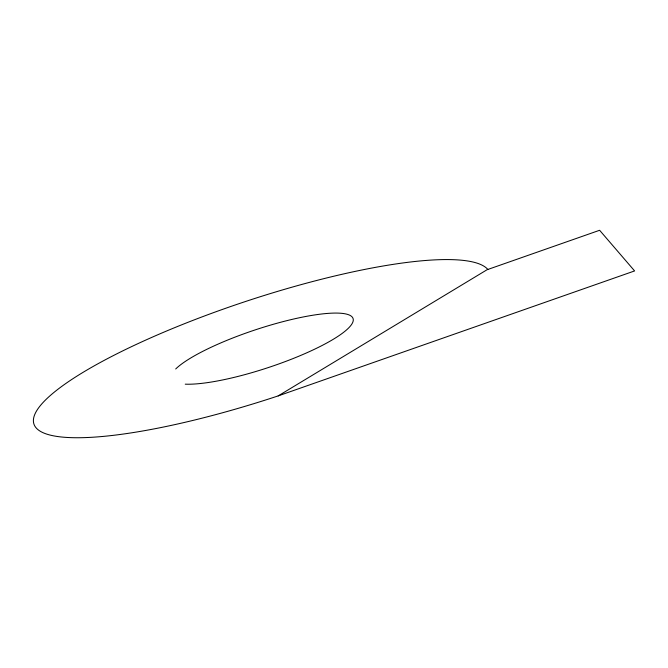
<?xml version="1.0" encoding="UTF-8"?>
<svg xmlns="http://www.w3.org/2000/svg" width="668" height="668" viewBox="0 0 668 668"><rect width="100%" height="100%" fill="white"/><g stroke="black" fill="none" stroke-linecap="round" stroke-linejoin="round"><path stroke-width="1" d="M278.205 395.89L487.072 269.73L599.622 230.276L634.6 270.932L278.205 395.89A240.196 49.941 -18.3 0 1 34.511 425.466A240.196 49.941 -18.3 0 1 233.149 305.677A240.196 49.941 -18.3 0 1 487.857 269.463M175.701 368.978A95.925 19.94 -18.3 0 1 310.052 315.697A95.925 19.94 -18.3 0 1 327.103 342.826A95.925 19.94 -18.3 0 1 185.245 384.167"/></g></svg>
